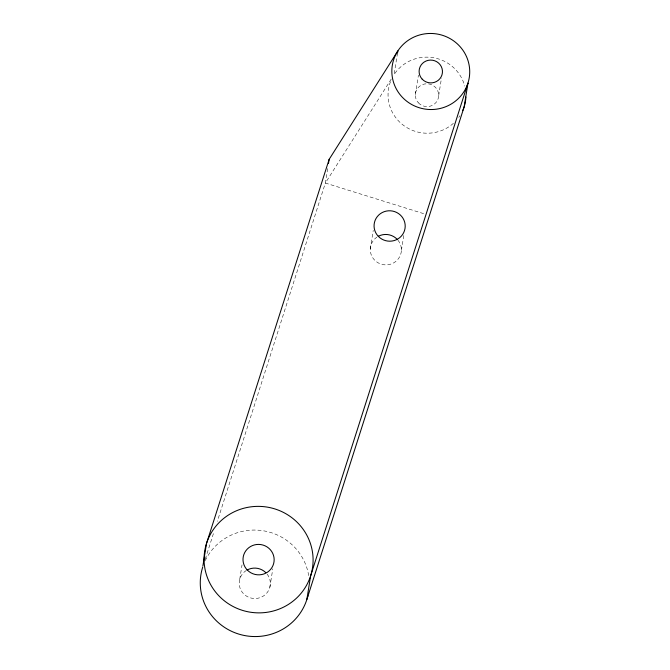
<?xml version="1.0" encoding="UTF-8"?>
<svg xmlns="http://www.w3.org/2000/svg" width="670" height="670" viewBox="0 0 670 670"><rect width="100%" height="100%" fill="white"/><g stroke="black" fill="none" stroke-linecap="round" stroke-linejoin="round"><path stroke-width="0.5" stroke-dasharray="3.35 2.51" d="M239.726 579.29L242.037 564.877M327.655 168.614L325.352 183.036L217.34 521.327M269.842 587.322L272.807 568.788M397.528 52.989L394.06 74.613A38.969 38.014 9.1 0 1 433.105 57.662A38.969 38.014 9.1 0 1 464.737 86.129M370.276 248.947L373.24 230.413M415.316 94.638L418.449 75.073M401.405 250.396L403.876 234.944M438.666 95.726L441.463 78.214M205.263 559.132L213.839 532.273M391.272 79.026L325.352 183.036L424.512 213.914M205.28 560.614A54.555 53.223 9.1 0 1 263.034 530.732A54.555 53.223 9.1 0 1 308.853 576.878M459.913 115.742A38.969 38.014 9.1 0 1 458.782 117.384M453.406 123.322A38.969 38.014 9.1 0 1 404.496 126.061A38.969 38.014 9.1 0 1 391.213 79.881M267.121 574.106A15.586 15.209 9.1 0 1 264.022 595.622A15.586 15.209 9.1 0 1 242.046 591.97A15.586 15.209 9.1 0 1 246.099 570.614M397.947 240.195A15.586 15.209 9.1 0 1 395.367 261.777A15.586 15.209 9.1 0 1 373.316 258.62A15.586 15.209 9.1 0 1 376.858 237.172M418.407 102.853A11.692 11.407 9.1 0 0 438.147 98.657A11.692 11.407 9.1 0 0 424.42 84.026A11.692 11.407 9.1 0 0 418.407 102.853"/><path stroke-width="1" d="M202.884 566.066L206.519 543.412L329.146 159.351L397.854 50.928L397.528 52.989M328.484 163.463L329.146 159.351M307.907 595.697A54.555 53.223 9.1 0 1 240.538 634.599A54.555 53.223 9.1 0 1 202.725 567.096M465.901 96.991A38.969 38.014 9.1 0 1 462.761 110.483M246.962 570.095A15.586 15.209 9.1 0 1 265.772 572.607M378.592 236.15A15.586 15.209 9.1 0 1 397.285 239.433M310.637 575.832L306.843 599.516L464.176 106.756L467.97 83.072A38.969 38.014 9.1 0 0 422.209 34.329A38.969 38.014 9.1 0 0 402.168 97.083A38.969 38.014 9.1 0 0 467.97 83.072L310.637 575.832A54.555 53.223 9.1 0 1 218.521 595.446A54.555 53.223 9.1 0 1 246.577 507.584A54.555 53.223 9.1 0 1 310.637 575.832M378.19 236.225A15.586 15.209 9.1 0 0 404.504 230.622A15.586 15.209 9.1 0 0 386.205 211.117A15.586 15.209 9.1 0 0 378.19 236.225M422.201 79.169A11.692 11.407 9.1 0 0 441.94 74.973A11.692 11.407 9.1 0 0 428.214 60.342A11.692 11.407 9.1 0 0 422.201 79.169M247.59 570.329A15.586 15.209 9.1 0 0 273.636 563.638A15.586 15.209 9.1 0 0 254.508 544.903A15.586 15.209 9.1 0 0 247.59 570.329"/></g></svg>
